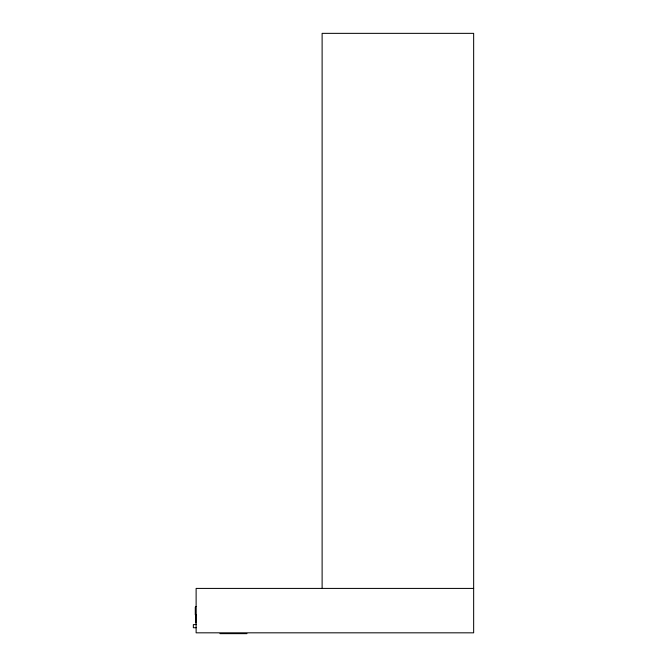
<?xml version="1.0" encoding="UTF-8"?>
<svg xmlns="http://www.w3.org/2000/svg" width="667" height="667" viewBox="0 0 667 667"><rect width="100%" height="100%" fill="white"/><g stroke="black" fill="none" stroke-linecap="round" stroke-linejoin="round"><path stroke-width="1" d="M473.653 588.419L196.123 588.419L196.123 632.825L473.653 632.825L473.653 33.35L322.119 33.35L322.119 588.419M196.123 606.478L195.564 606.478L195.564 614.766L196.123 614.766M196.123 624.604L193.347 624.604L193.347 627.722L196.123 627.722M219.927 633.65L246.982 633.65M195.84 615.374L195.84 623.036M195.289 607.145L195.289 614.799"/></g></svg>
